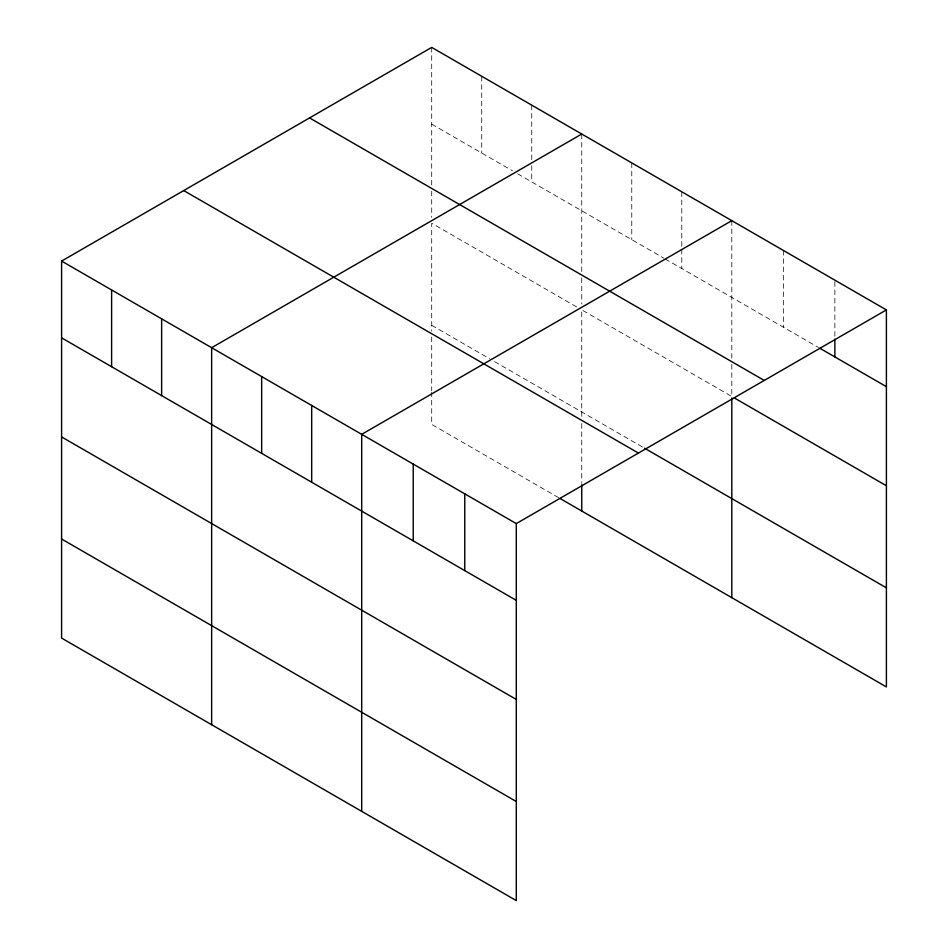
<?xml version="1.0" encoding="UTF-8"?>
<svg xmlns="http://www.w3.org/2000/svg" width="948" height="948" viewBox="0 0 948 948"><rect width="100%" height="100%" fill="white"/><g stroke="black" fill="none" stroke-linecap="round" stroke-linejoin="round"><path stroke-width="0.71" stroke-dasharray="4.74 3.56" d="M431.707 124.164L512.501 170.806M517.632 173.768L663.837 258.176M665.117 258.923L818.527 347.489M576.633 306.903L431.707 223.242L431.707 331.148M431.707 325.318L489.417 358.64M494.548 361.603L643.313 447.492M558.668 497.7L431.707 424.408L431.707 392.354M834.868 281.639L834.868 337.737M783.344 250.414L783.344 327.167M731.809 220.659L731.809 358.617M731.809 364.447L731.809 396.501L581.752 309.866L581.752 417.784M681.79 191.78L681.79 247.878M681.79 249.348L681.79 268.545M631.771 162.902L631.771 239.666M581.752 134.035L581.752 271.981M581.752 277.811L581.752 304.047M581.752 423.614L581.752 483.35M531.745 105.157L531.745 159.774M531.745 165.675L531.745 181.909M481.726 76.278L481.726 153.031M431.707 47.4L431.707 185.358M431.707 191.188L431.707 217.412M431.707 336.978L431.707 390.896"/><path stroke-width="1.42" d="M61.596 261.079L516.293 523.592L516.293 900.6L61.596 638.087L61.596 261.079L431.707 47.4L886.404 309.913L886.404 686.921L559.96 498.447M581.752 134.035L211.641 347.715L211.641 724.71M731.809 220.659L361.698 434.338L361.698 811.346M516.293 523.592L886.404 309.913M819.783 348.212L886.404 386.677M309.569 117.919L764.266 380.432M734.321 397.947L886.404 485.755M644.604 448.238L886.404 587.843M183.734 190.572L638.431 453.085M61.596 337.844L516.293 600.357M61.596 436.921L516.293 699.434M61.596 539.009L516.293 801.522M834.868 339.206L834.868 356.922M731.809 397.959L731.809 597.667M581.752 484.807L581.752 511.031M464.757 493.849L464.757 570.601M413.233 464.093L413.233 540.858M311.679 405.46L311.679 482.224M261.66 376.593L261.66 453.345M161.634 318.836L161.634 395.6M111.615 289.958L111.615 366.722"/></g></svg>
